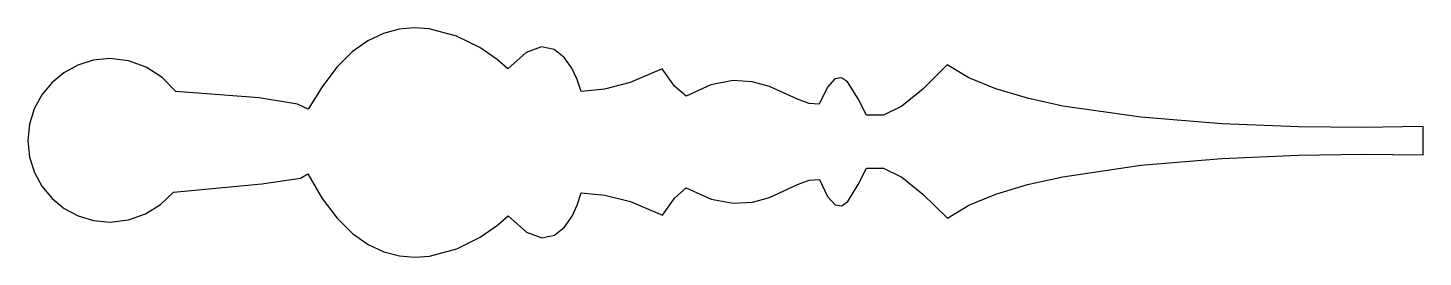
# Model space of a CAD drawing. Extents: x 0 to 121, y 0 to 20.
import ezdxf

# ---------------------------------------------------------------- set-up
doc = ezdxf.new("R2010")
doc.units = 0
doc.layers.add('body', color=7, linetype='CONTINUOUS')

msp = doc.modelspace()

# ---------------------------------------------------------------- linework, layer by layer
at = {"layer": 'body', "color": 7}
msp.add_lwpolyline([(121.421562, 11.384254), (116.145725, 11.310538), (110.558941, 11.372287), (103.902256, 11.636569), (96.847674, 12.205982), (90.067206, 13.18312), (86.989768, 13.856649), (84.232857, 14.670582), (81.880479, 15.637745), (80.016635, 16.770963), (77.873964, 14.653274), (76.062024, 13.170029), (74.469944, 12.389601), (72.986841, 12.380367), (72.25516, 13.802739), (71.344347, 15.283024), (70.812674, 15.648311), (70.225308, 15.552188), (69.578612, 14.836026), (68.86895, 13.341196), (67.980611, 13.401593), (66.976049, 13.785601), (64.531153, 14.891699), (63.047276, 15.297411), (61.360078, 15.393981), (59.447788, 15.02322), (57.288633, 14.02694), (56.282057, 14.903763), (55.203107, 16.41968), (52.424937, 15.22309), (50.183065, 14.646382), (48.140027, 14.454463), (47.790182, 15.505404), (47.334768, 16.471048), (46.676262, 17.420778), (45.802595, 18.122572), (44.701691, 18.344408), (43.361483, 17.854264), (41.769894, 16.420117), (40.851743, 17.233608), (39.318669, 18.290045), (37.298421, 19.285515), (34.918752, 19.916107), (33.634056, 19.999602), (32.307409, 19.877911), (30.954782, 19.513045), (29.592146, 18.867016), (28.235464, 17.901833), (26.900709, 16.579509), (25.603848, 14.862054), (24.388518, 12.894258), (23.476717, 13.342646), (20.133252, 13.906722), (12.865927, 14.436563), (11.682975, 15.657453), (10.28659, 16.559062), (8.744448, 17.1192), (7.124226, 17.315677), (5.686828, 17.16816), (4.348241, 16.74985), (3.137183, 16.089565), (2.082374, 15.216124), (1.212533, 14.158344), (0.556379, 12.945042), (0.142632, 11.605036), (0.000011, 10.167145), (0.14754, 8.729747), (0.565855, 7.391159), (1.226141, 6.1801), (2.099579, 5.125289), (3.157355, 4.255447), (4.370651, 3.599294), (5.710652, 3.185548), (7.148542, 3.04293), (8.746331, 3.242913), (10.230598, 3.769336), (11.553097, 4.589281), (12.665586, 5.66983), (20.345212, 6.399308), (23.718568, 6.890408), (24.370149, 7.254254), (25.620466, 5.107995), (26.923171, 3.395155), (28.262422, 2.077675), (29.622383, 1.117495), (30.987215, 0.476554), (32.341075, 0.116791), (33.668126, 0.000148), (34.952531, 0.088564), (37.330036, 0.728332), (39.346878, 1.731613), (40.876344, 2.793926), (41.791718, 3.610791), (43.388184, 2.182077), (44.730055, 1.696503), (45.830194, 1.922088), (46.701467, 2.626854), (47.356731, 3.578821), (47.808854, 4.54601), (48.155115, 5.598137), (50.198793, 5.413178), (52.442618, 4.844113), (55.224852, 3.656996), (56.298626, 5.176584), (57.302211, 6.056829), (59.464747, 5.067913), (61.37829, 4.703671), (63.065146, 4.805989), (64.547634, 5.216754), (66.988749, 6.331175), (67.991998, 6.718603), (68.880126, 6.782026), (69.594877, 5.289624), (70.244008, 4.57567), (70.831696, 4.481549), (71.362121, 4.848645), (72.267885, 6.332024), (72.994712, 7.75688), (74.47784, 7.7527), (76.072571, 6.977702), (77.889549, 5.50064), (80.039422, 3.390267), (81.899396, 4.529828), (84.248464, 5.505), (87.002583, 6.328322), (90.077711, 7.012332), (96.854812, 8.012566), (103.907409, 8.606011), (110.563155, 8.892972), (116.149696, 8.973755), (121.425753, 8.918014), (121.421562, 11.384254)], close=True, dxfattribs=at)

doc.saveas('drawing.dxf')
